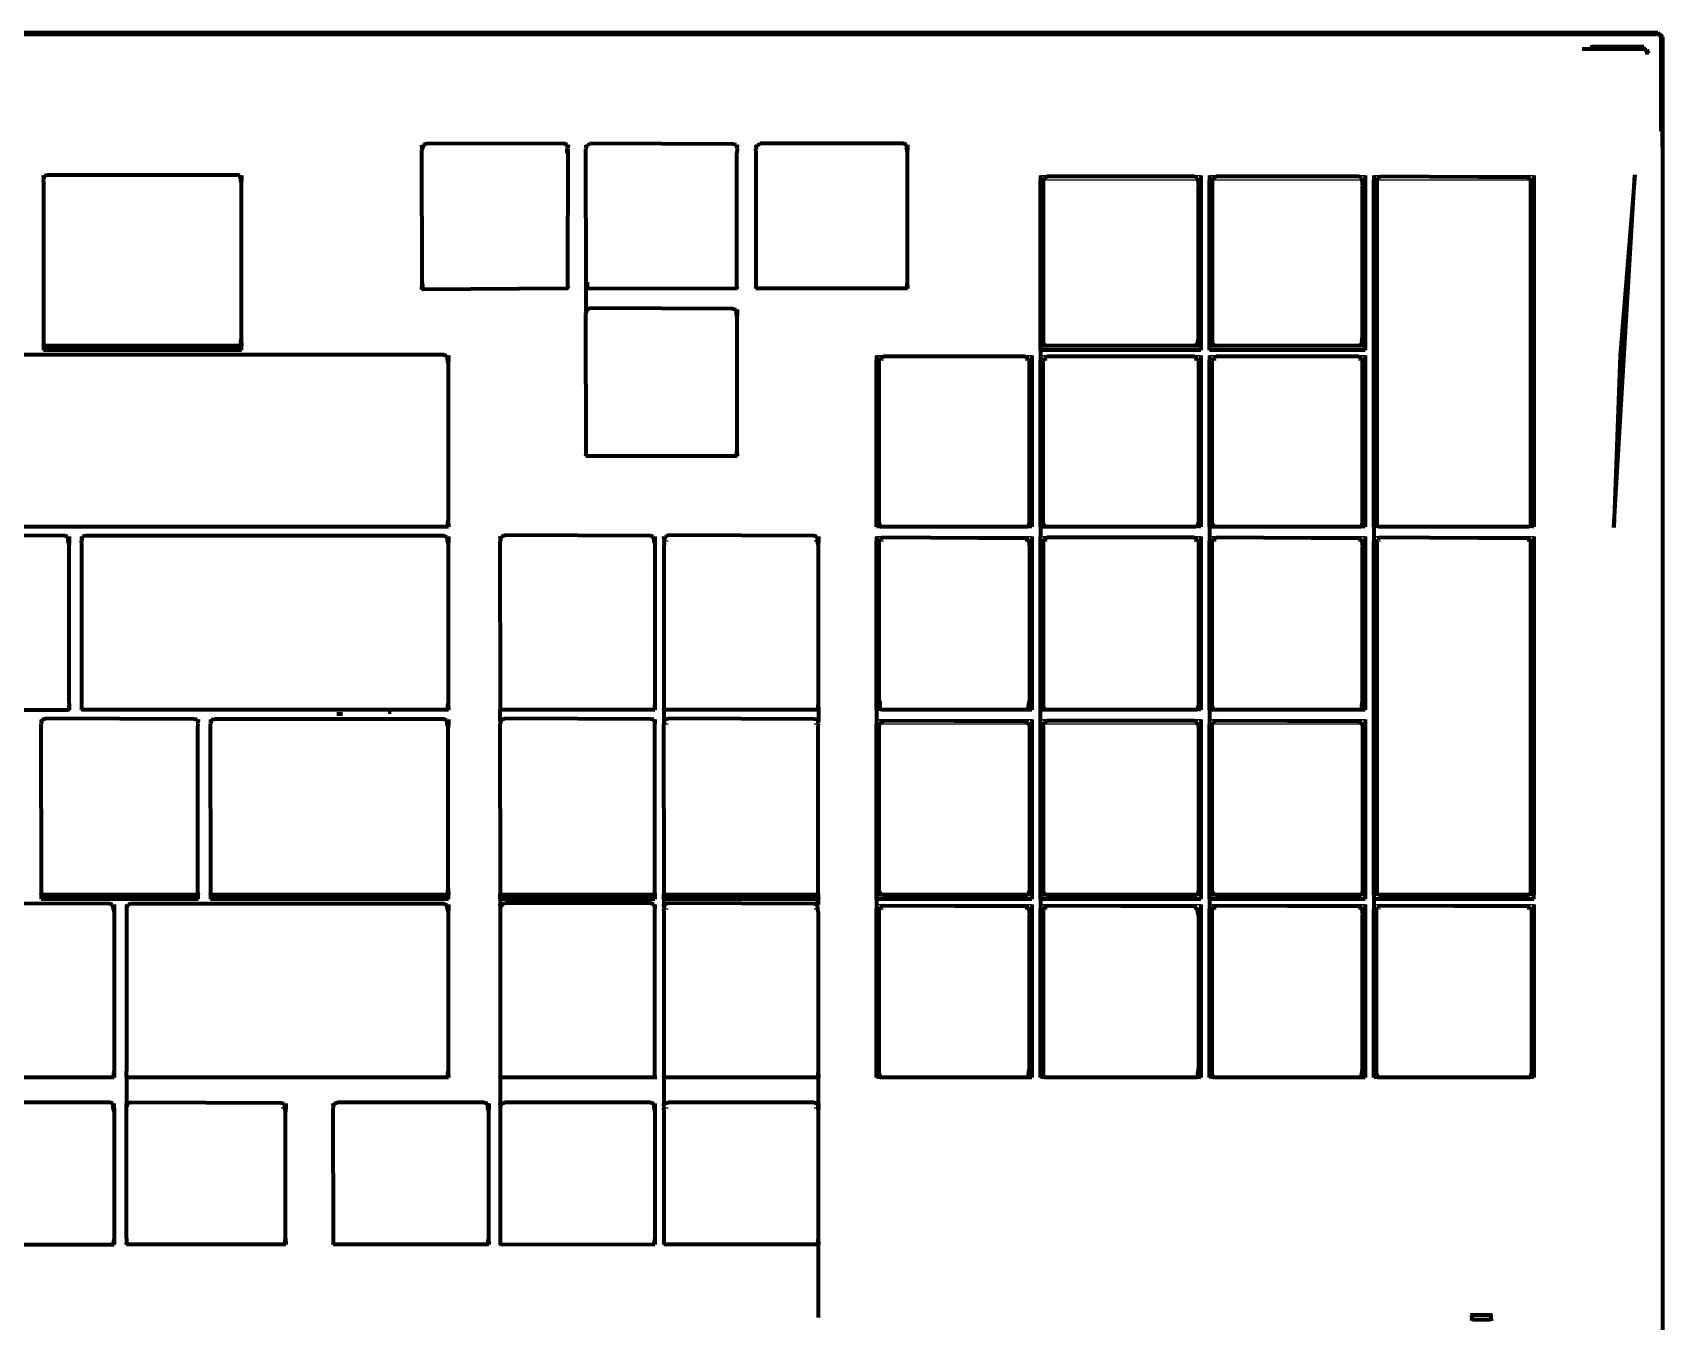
# Model space of a CAD drawing. Header units: millimetres. Extents: x 4307 to 31003, y 2809 to 20009.
# Drawn here: x 19142.6 to 19268.6, y 9512.6 to 9612.3 of the extents above; entities that cross this region are included whole.
import ezdxf

# ---------------------------------------------------------------- set-up
doc = ezdxf.new("R2010")
doc.units = ezdxf.units.MM
doc.layers.add('ProfileEdges', color=7, linetype='Continuous')

msp = doc.modelspace()

# ---------------------------------------------------------------- linework, layer by layer
for p, q in [((19268.36, 9611.96), (19268.2, 9612.12)), ((19268.36, 9611.96), (19268.36, 9604.68)), ((19268.47, 9611.82), (19268.36, 9611.96)), ((19268.47, 9611.82), (19268.47, 9603.5)), ((19267.19, 9611.2), (19267.49, 9610.81)), ((19267.49, 9610.81), (19267.54, 9610.82)), ((19267.52, 9611.02), (19267.54, 9610.82)), ((19267.54, 9610.78), (19267.54, 9610.82)), ((19172.66, 9603.6), (19172.79, 9603.59)), ((19172.82, 9603.61), (19173, 9603.61)), ((19183.63, 9603.63), (19183.89, 9603.63)), ((19183.89, 9603.63), (19183.98, 9603.63)), ((19185.35, 9603.63), (19185.44, 9603.63)), ((19196.7, 9603.63), (19196.96, 9603.63)), ((19196.96, 9603.63), (19197.05, 9603.63)), ((19198.49, 9603.63), (19198.58, 9603.63)), ((19198.49, 9603.3), (19198.58, 9603.3)), ((19209.88, 9603.63), (19210.14, 9603.63)), ((19210.14, 9603.63), (19210.22, 9603.63)), ((19210.14, 9603.3), (19210.22, 9603.3)), ((19143.41, 9601.25), (19143.49, 9601.26)), ((19143.41, 9600.92), (19143.49, 9600.92)), ((19158.58, 9601.24), (19158.71, 9601.25)), ((19158.63, 9600.92), (19158.71, 9600.92)), ((19220.51, 9601.25), (19232.9, 9601.25)), ((19220.51, 9600.92), (19220.73, 9600.92)), ((19220.73, 9600.92), (19232.66, 9600.92)), ((19232.66, 9600.92), (19232.9, 9600.92)), ((19233.58, 9601.25), (19245.6, 9601.25)), ((19233.58, 9600.92), (19233.8, 9600.92)), ((19233.8, 9600.92), (19245.36, 9600.92)), ((19245.36, 9600.92), (19245.6, 9600.92)), ((19246.29, 9601.25), (19258.65, 9601.25)), ((19246.29, 9600.92), (19246.54, 9600.92)), ((19246.54, 9600.92), (19258.39, 9600.92)), ((19258.39, 9600.92), (19258.65, 9600.92)), ((19185.35, 9590.89), (19185.44, 9590.89)), ((19185.44, 9590.89), (19196.7, 9590.93)), ((19196.96, 9590.89), (19197.05, 9590.89)), ((19196.96, 9590.55), (19197.05, 9590.55)), ((19174.38, 9587.34), (19174.53, 9587.34)), ((19174.59, 9587.32), (19174.72, 9587.34)), ((19174.63, 9587), (19174.72, 9587)), ((19207.83, 9587.34), (19219.83, 9587.34)), ((19207.83, 9587), (19208.06, 9587)), ((19208.06, 9587), (19208.35, 9587)), ((19219.31, 9587), (19219.61, 9587)), ((19219.61, 9587), (19219.83, 9587)), ((19220.51, 9587.34), (19232.9, 9587.34)), ((19220.51, 9587), (19220.76, 9587)), ((19220.76, 9587), (19221.03, 9587)), ((19232.39, 9587), (19232.68, 9587)), ((19232.68, 9587), (19232.9, 9587)), ((19233.58, 9587.34), (19245.6, 9587.34)), ((19233.58, 9587), (19233.83, 9587)), ((19233.83, 9587), (19234.1, 9587)), ((19245.09, 9587), (19245.38, 9587)), ((19245.38, 9587), (19245.6, 9587)), ((19133.46, 9573.34), (19145.06, 9573.38)), ((19145.27, 9573.32), (19145.4, 9573.34)), ((19145.4, 9573.01), (19145.31, 9573.01)), ((19146.34, 9573.34), (19146.42, 9573.34)), ((19146.34, 9573.01), (19146.42, 9573.01)), ((19174.59, 9573.32), (19174.72, 9573.34)), ((19174.63, 9573.01), (19174.72, 9573.01)), ((19178.73, 9573.34), (19178.81, 9573.34)), ((19178.81, 9573.34), (19190.35, 9573.38)), ((19190.56, 9573.32), (19190.69, 9573.34)), ((19190.61, 9573.01), (19190.69, 9573.01)), ((19191.38, 9573.34), (19191.5, 9573.32)), ((19191.38, 9573.01), (19191.72, 9573.01)), ((19191.54, 9573.34), (19203, 9573.38)), ((19203, 9573.01), (19203.27, 9573.01)), ((19203.21, 9573.32), (19203.34, 9573.34)), ((19203.27, 9573.01), (19203.34, 9573.01)), ((19207.83, 9573.34), (19219.83, 9573.34)), ((19207.83, 9573.01), (19208.06, 9573.01)), ((19208.06, 9573.01), (19208.35, 9573.01)), ((19219.31, 9573.01), (19219.59, 9573.01)), ((19219.59, 9573.01), (19219.83, 9573.01)), ((19220.51, 9573.34), (19232.9, 9573.34)), ((19220.51, 9573.01), (19220.73, 9573.01)), ((19220.73, 9573.01), (19221.03, 9573.01)), ((19232.39, 9573.01), (19232.68, 9573.01)), ((19232.68, 9573.01), (19232.9, 9573.01)), ((19233.58, 9573.34), (19245.6, 9573.34)), ((19233.58, 9573.01), (19233.8, 9573.01)), ((19233.8, 9573.01), (19234.1, 9573.01)), ((19245.09, 9573.01), (19245.36, 9573.01)), ((19245.36, 9573.01), (19245.6, 9573.01)), ((19246.29, 9573.34), (19258.65, 9573.34)), ((19246.29, 9573.01), (19246.56, 9573.01)), ((19246.72, 9573.01), (19246.8, 9573.01)), ((19258.13, 9573.01), (19258.39, 9573.01)), ((19258.39, 9573.01), (19258.65, 9573.01)), ((19143.23, 9559.17), (19143.31, 9559.17)), ((19143.31, 9559.17), (19155.03, 9559.21)), ((19155.28, 9559.17), (19155.37, 9559.17)), ((19155.28, 9558.84), (19155.37, 9558.84)), ((19156.31, 9559.17), (19156.4, 9559.17)), ((19174.59, 9559.15), (19174.72, 9559.17)), ((19174.63, 9558.84), (19174.72, 9558.84)), ((19178.73, 9559.17), (19178.81, 9559.17)), ((19178.81, 9559.17), (19190.35, 9559.21)), ((19190.6, 9558.84), (19190.69, 9558.84)), ((19190.61, 9559.17), (19190.69, 9559.17)), ((19191.38, 9559.17), (19191.46, 9559.17)), ((19191.38, 9558.84), (19191.72, 9558.84)), ((19191.46, 9559.17), (19203, 9559.21)), ((19203, 9558.84), (19203.34, 9558.84)), ((19203.26, 9559.17), (19203.34, 9559.17)), ((19207.83, 9559.17), (19219.83, 9559.17)), ((19207.83, 9558.84), (19208.06, 9558.84)), ((19208.06, 9558.84), (19219.61, 9558.84)), ((19219.61, 9558.84), (19219.83, 9558.84)), ((19220.51, 9559.17), (19232.9, 9559.17)), ((19220.51, 9558.84), (19220.73, 9558.84)), ((19220.73, 9558.84), (19232.68, 9558.84)), ((19232.68, 9558.84), (19232.9, 9558.84)), ((19233.58, 9559.17), (19245.6, 9559.17)), ((19233.58, 9558.84), (19233.8, 9558.84)), ((19233.8, 9558.84), (19245.38, 9558.84)), ((19245.38, 9558.84), (19245.6, 9558.84)), ((19148.54, 9544.88), (19148.69, 9544.88)), ((19148.75, 9544.86), (19148.88, 9544.88)), ((19149.81, 9544.88), (19149.94, 9544.86)), ((19150, 9544.88), (19150.15, 9544.88)), ((19174.38, 9544.88), (19174.53, 9544.88)), ((19174.59, 9544.86), (19174.72, 9544.88)), ((19178.73, 9544.88), (19178.85, 9544.86)), ((19190.35, 9544.88), (19190.61, 9544.88)), ((19190.61, 9544.88), (19190.69, 9544.88)), ((19191.38, 9544.88), (19191.46, 9544.88)), ((19191.46, 9544.88), (19191.72, 9544.88)), ((19203, 9544.88), (19203.15, 9544.88)), ((19203.21, 9544.86), (19203.34, 9544.88)), ((19203.32, 9545.75), (19203.34, 9545.63)), ((19203.34, 9544.88), (19203.34, 9544.54)), ((19207.83, 9544.88), (19219.83, 9544.88)), ((19220.51, 9544.88), (19232.9, 9544.88)), ((19233.58, 9544.88), (19245.6, 9544.88)), ((19246.29, 9544.88), (19258.65, 9544.88)), ((19148.88, 9544.54), (19148.79, 9544.54)), ((19174.63, 9544.54), (19174.72, 9544.54)), ((19190.61, 9544.54), (19190.69, 9544.54)), ((19191.38, 9544.54), (19191.72, 9544.54)), ((19203, 9544.54), (19203.27, 9544.54)), ((19203.27, 9544.54), (19203.34, 9544.54)), ((19203.34, 9544.54), (19203.32, 9544.24)), ((19207.83, 9544.54), (19208.06, 9544.54)), ((19208.06, 9544.54), (19208.35, 9544.54)), ((19219.31, 9544.54), (19219.59, 9544.54)), ((19219.59, 9544.54), (19219.83, 9544.54)), ((19220.51, 9544.54), (19220.73, 9544.54)), ((19220.73, 9544.54), (19221.03, 9544.54)), ((19232.39, 9544.54), (19232.62, 9544.54)), ((19232.62, 9544.54), (19232.9, 9544.54)), ((19233.58, 9544.54), (19233.8, 9544.54)), ((19233.8, 9544.54), (19234.1, 9544.54)), ((19245.09, 9544.54), (19245.36, 9544.54)), ((19245.36, 9544.54), (19245.6, 9544.54)), ((19246.29, 9544.54), (19246.51, 9544.54)), ((19246.51, 9544.54), (19246.56, 9544.54)), ((19246.72, 9544.54), (19246.8, 9544.54)), ((19258.13, 9544.54), (19258.43, 9544.54)), ((19258.43, 9544.54), (19258.65, 9544.54)), ((19136.89, 9529.48), (19148.79, 9529.48)), ((19148.79, 9529.48), (19148.88, 9529.48)), ((19149.81, 9529.48), (19149.89, 9529.48)), ((19149.89, 9529.48), (19161.79, 9529.52)), ((19162.01, 9529.47), (19162.14, 9529.48)), ((19165.8, 9529.48), (19165.89, 9529.48)), ((19165.89, 9529.48), (19177.75, 9529.48)), ((19177.75, 9529.48), (19177.84, 9529.48)), ((19178.73, 9529.48), (19178.81, 9529.48)), ((19178.81, 9529.48), (19190.61, 9529.48)), ((19190.61, 9529.48), (19190.69, 9529.48)), ((19191.38, 9529.48), (19191.46, 9529.48)), ((19191.46, 9529.48), (19203.26, 9529.48)), ((19203.26, 9529.48), (19203.34, 9529.48)), ((19148.79, 9529.15), (19148.88, 9529.15)), ((19161.79, 9529.15), (19162.06, 9529.15)), ((19162.06, 9529.15), (19162.14, 9529.15)), ((19177.75, 9529.15), (19177.84, 9529.15)), ((19190.6, 9529.15), (19190.69, 9529.15)), ((19191.38, 9529.15), (19191.72, 9529.15)), ((19203, 9529.15), (19203.29, 9529.15)), ((19203.29, 9529.15), (19203.34, 9529.15)), ((19253.92, 9513.26), (19253.86, 9513.18)), ((19255.36, 9513.18), (19255.29, 9513.26)), ((19253.82, 9513.08), (19255.36, 9513.08)), ((19255.42, 9513.08), (19255.36, 9513.08))]:
    msp.add_line(p, q)
at = {"layer": 'ProfileEdges', "lineweight": 211}
for p, q in [((18969.37, 9612.3), (19268.25, 9612.3)), ((18969.49, 9612.19), (19268.13, 9612.19)), ((19268.13, 9612.19), (19268.2, 9612.12)), ((19268.38, 9612.16), (19268.2, 9612.12)), ((19268.25, 9612.3), (19268.38, 9612.16)), ((19268.38, 9612.16), (19268.42, 9612.16)), ((19268.6, 9611.97), (19268.42, 9612.16)), ((19268.6, 9611.97), (19268.6, 9496.7)), ((19262.4, 9611.04), (19267.21, 9611.04)), ((19263.2, 9611.19), (19263.01, 9611.16)), ((19267.15, 9611.19), (19263.2, 9611.19)), ((19267.15, 9611.16), (19263.2, 9611.19)), ((19267.15, 9611.16), (19267.15, 9611.19)), ((19267.21, 9611.04), (19267.15, 9611.16)), ((19267.21, 9611.04), (19267.38, 9610.85)), ((19267.38, 9610.85), (19267.38, 9610.61)), ((19267.49, 9610.81), (19267.38, 9610.85)), ((19267.49, 9610.81), (19267.49, 9610.73)), ((19172.68, 9603.35), (19172.66, 9603.6)), ((19172.68, 9603.35), (19172.66, 9603.27)), ((19172.68, 9592.94), (19172.66, 9603.27)), ((19172.79, 9603.59), (19172.68, 9603.35)), ((19172.82, 9603.61), (19172.79, 9603.59)), ((19173, 9603.7), (19172.82, 9603.61)), ((19183.63, 9603.73), (19173, 9603.7)), ((19183.89, 9603.63), (19183.63, 9603.73)), ((19183.89, 9603.63), (19183.89, 9603.39)), ((19183.96, 9603.37), (19183.89, 9603.63)), ((19183.89, 9602.98), (19183.89, 9603.3)), ((19183.98, 9603.63), (19183.96, 9603.37)), ((19183.98, 9603.3), (19183.96, 9603.37)), ((19183.96, 9592.99), (19183.98, 9603.3)), ((19185.35, 9603.63), (19185.38, 9603.37)), ((19185.38, 9603.37), (19185.35, 9603.3)), ((19185.38, 9592.61), (19185.35, 9603.3)), ((19185.38, 9603.37), (19185.44, 9603.63)), ((19185.44, 9603.63), (19185.55, 9603.63)), ((19185.7, 9603.73), (19185.55, 9603.63)), ((19196.7, 9603.67), (19185.7, 9603.73)), ((19196.96, 9603.63), (19196.7, 9603.67)), ((19196.96, 9603.63), (19197.03, 9603.37)), ((19197.05, 9603.63), (19197.03, 9603.37)), ((19197.03, 9603.37), (19197.05, 9603.3)), ((19197.05, 9603.3), (19197.03, 9603)), ((19197.03, 9592.61), (19197.03, 9603)), ((19198.49, 9603.63), (19198.51, 9603.37)), ((19198.51, 9603.37), (19198.49, 9603.3)), ((19198.51, 9603), (19198.49, 9603.3)), ((19198.51, 9603.37), (19198.58, 9603.63)), ((19198.51, 9592.61), (19198.51, 9603)), ((19198.58, 9603.63), (19198.68, 9603.63)), ((19198.68, 9603.63), (19198.83, 9603.73)), ((19209.88, 9603.73), (19198.83, 9603.73)), ((19210.14, 9603.63), (19209.88, 9603.73)), ((19210.14, 9603.63), (19210.14, 9603.3)), ((19210.14, 9603.3), (19210.2, 9603)), ((19210.22, 9603.3), (19210.2, 9603)), ((19210.2, 9603), (19210.2, 9592.99)), ((19210.22, 9603.63), (19210.22, 9603.3)), ((19143.43, 9600.99), (19143.41, 9601.25)), ((19143.41, 9600.92), (19143.43, 9600.99)), ((19143.43, 9600.62), (19143.41, 9600.92)), ((19143.43, 9600.99), (19143.49, 9601.26)), ((19143.43, 9588.2), (19143.43, 9600.62)), ((19143.49, 9601.26), (19143.75, 9601.29)), ((19143.75, 9601.29), (19158.37, 9601.29)), ((19158.58, 9601.24), (19158.37, 9601.29)), ((19158.63, 9601.01), (19158.58, 9601.24)), ((19158.63, 9601.01), (19158.63, 9600.92)), ((19158.63, 9600.92), (19158.69, 9600.62)), ((19158.71, 9600.92), (19158.69, 9600.62)), ((19158.69, 9600.62), (19158.69, 9588.58)), ((19158.71, 9601.25), (19158.71, 9600.92)), ((19220.51, 9601.25), (19220.51, 9600.92)), ((19220.51, 9588.09), (19220.51, 9600.92)), ((19220.71, 9600.81), (19220.73, 9600.92)), ((19220.71, 9600.81), (19220.71, 9588.39)), ((19220.73, 9600.92), (19220.77, 9601.07)), ((19220.77, 9601.07), (19221.03, 9601.16)), ((19232.39, 9601.16), (19221.03, 9601.16)), ((19232.64, 9601.07), (19232.39, 9601.16)), ((19232.64, 9601.07), (19232.66, 9600.92)), ((19232.66, 9600.92), (19232.71, 9600.43)), ((19232.71, 9588.77), (19232.71, 9600.43)), ((19232.9, 9601.25), (19232.9, 9600.92)), ((19232.9, 9600.92), (19232.9, 9588.09)), ((19233.58, 9601.25), (19233.58, 9600.92)), ((19233.58, 9588.09), (19233.58, 9600.92)), ((19233.78, 9600.81), (19233.8, 9600.92)), ((19233.78, 9600.81), (19233.78, 9588.39)), ((19233.8, 9600.92), (19233.84, 9601.07)), ((19233.84, 9601.07), (19234.1, 9601.16)), ((19245.09, 9601.16), (19234.1, 9601.16)), ((19245.35, 9601.07), (19245.09, 9601.16)), ((19245.35, 9601.07), (19245.36, 9600.92)), ((19245.36, 9600.92), (19245.41, 9600.43)), ((19245.41, 9588.77), (19245.41, 9600.43)), ((19245.6, 9601.25), (19245.6, 9600.92)), ((19245.6, 9600.92), (19245.6, 9588.09)), ((19246.29, 9601.25), (19246.29, 9600.92)), ((19246.29, 9574.09), (19246.29, 9600.92)), ((19246.54, 9601.07), (19246.8, 9601.16)), ((19246.54, 9600.92), (19246.54, 9601.07)), ((19246.54, 9574.14), (19246.54, 9600.92)), ((19258.13, 9601.1), (19246.8, 9601.16)), ((19258.39, 9601.07), (19258.13, 9601.1)), ((19258.39, 9600.92), (19258.39, 9601.07)), ((19258.39, 9600.92), (19258.39, 9574.14)), ((19258.65, 9601.25), (19258.65, 9600.92)), ((19258.65, 9600.92), (19258.65, 9574.09)), ((19264.84, 9574.03), (19266.46, 9601.31)), ((19266.46, 9601.31), (19265.33, 9587.34)), ((19172.66, 9592.44), (19172.68, 9592.94)), ((19172.68, 9592.94), (19172.73, 9592.44)), ((19183.9, 9592.5), (19183.96, 9592.61)), ((19183.96, 9592.61), (19183.96, 9592.99)), ((19183.96, 9592.61), (19183.98, 9592.5)), ((19185.35, 9592.5), (19185.38, 9592.61)), ((19185.4, 9592.5), (19185.38, 9592.61)), ((19185.44, 9593), (19185.44, 9592.5)), ((19197.03, 9592.61), (19197, 9592.49)), ((19197.03, 9592.61), (19197.05, 9592.5)), ((19198.49, 9592.5), (19198.51, 9592.61)), ((19198.54, 9592.5), (19198.51, 9592.61)), ((19210.12, 9592.5), (19210.14, 9592.6)), ((19210.2, 9592.99), (19210.14, 9592.6)), ((19210.2, 9592.99), (19210.22, 9592.5)), ((19172.73, 9592.44), (19172.66, 9592.44)), ((19183.9, 9592.5), (19172.73, 9592.44)), ((19183.98, 9592.5), (19183.9, 9592.5)), ((19185.4, 9592.5), (19185.35, 9592.5)), ((19185.35, 9592.5), (19185.35, 9590.89)), ((19185.44, 9592.5), (19185.4, 9592.5)), ((19197, 9592.49), (19185.44, 9592.5)), ((19197.05, 9592.5), (19197, 9592.49)), ((19198.54, 9592.5), (19198.49, 9592.5)), ((19210.12, 9592.5), (19198.54, 9592.5)), ((19210.22, 9592.5), (19210.12, 9592.5)), ((19185.35, 9590.89), (19185.35, 9590.86)), ((19185.35, 9590.86), (19185.38, 9590.63)), ((19185.35, 9590.55), (19185.38, 9590.63)), ((19185.38, 9579.66), (19185.35, 9590.55)), ((19185.38, 9590.63), (19185.44, 9590.89)), ((19185.7, 9590.98), (19185.44, 9590.89)), ((19196.7, 9590.93), (19185.7, 9590.98)), ((19196.7, 9590.93), (19196.96, 9590.89)), ((19196.96, 9590.89), (19196.96, 9590.55)), ((19196.96, 9590.55), (19197.03, 9590.25)), ((19197.05, 9590.55), (19197.03, 9590.25)), ((19197.03, 9590.25), (19197.03, 9580.03)), ((19197.05, 9590.89), (19197.05, 9590.55)), ((19232.71, 9588.77), (19232.64, 9588.38)), ((19245.35, 9588.38), (19245.41, 9588.77)), ((19143.41, 9588.09), (19143.43, 9588.2)), ((19143.41, 9588.09), (19143.41, 9587.75)), ((19143.46, 9588.09), (19143.41, 9588.09)), ((19158.71, 9587.75), (19143.41, 9587.75)), ((19143.43, 9588.2), (19143.46, 9588.09)), ((19143.46, 9588.09), (19143.49, 9587.94)), ((19158.64, 9588.09), (19143.46, 9588.09)), ((19143.49, 9587.94), (19143.75, 9587.85)), ((19158.37, 9587.85), (19143.75, 9587.85)), ((19158.37, 9587.85), (19158.63, 9587.94)), ((19158.63, 9587.94), (19158.64, 9588.09)), ((19158.64, 9588.09), (19158.69, 9588.58)), ((19158.71, 9588.09), (19158.64, 9588.09)), ((19158.69, 9588.58), (19158.71, 9588.09)), ((19158.71, 9587.75), (19158.71, 9588.09)), ((19220.51, 9587.75), (19220.51, 9588.09)), ((19220.93, 9588.09), (19220.51, 9588.09)), ((19232.9, 9587.75), (19220.51, 9587.75)), ((19220.51, 9587.75), (19220.51, 9587.34)), ((19220.81, 9588.15), (19220.71, 9588.39)), ((19220.93, 9588.09), (19220.81, 9588.15)), ((19221.03, 9588.04), (19220.93, 9588.09)), ((19230.97, 9588.09), (19220.93, 9588.09)), ((19230.97, 9588.09), (19221.03, 9588.04)), ((19232.39, 9588.09), (19230.97, 9588.09)), ((19232.6, 9588.15), (19232.39, 9588.09)), ((19232.9, 9588.09), (19232.39, 9588.09)), ((19232.64, 9588.38), (19232.6, 9588.15)), ((19232.9, 9588.09), (19232.9, 9587.75)), ((19233.58, 9587.75), (19233.58, 9588.09)), ((19234, 9588.09), (19233.58, 9588.09)), ((19245.6, 9587.75), (19233.58, 9587.75)), ((19233.88, 9588.15), (19233.78, 9588.39)), ((19234, 9588.09), (19233.88, 9588.15)), ((19234.1, 9588.04), (19234, 9588.09)), ((19243.72, 9588.09), (19234, 9588.09)), ((19243.72, 9588.09), (19234.1, 9588.04)), ((19245.09, 9588.09), (19243.72, 9588.09)), ((19245.3, 9588.15), (19245.09, 9588.09)), ((19245.6, 9588.09), (19245.09, 9588.09)), ((19245.35, 9588.38), (19245.3, 9588.15)), ((19245.6, 9588.09), (19245.6, 9587.75)), ((19174.38, 9587.37), (19140.39, 9587.37)), ((19174.38, 9587.37), (19174.53, 9587.34)), ((19174.53, 9587.34), (19174.59, 9587.32)), ((19174.59, 9587.32), (19174.63, 9587.09)), ((19174.63, 9587.09), (19174.63, 9587)), ((19174.63, 9587), (19174.7, 9586.7)), ((19174.72, 9587), (19174.7, 9586.7)), ((19174.7, 9586.7), (19174.7, 9574.58)), ((19174.72, 9587.34), (19174.72, 9587)), ((19207.83, 9587.34), (19207.83, 9587)), ((19207.83, 9574.09), (19207.83, 9587)), ((19208.03, 9586.89), (19208.06, 9587)), ((19208.03, 9574.4), (19208.03, 9586.89)), ((19208.06, 9587), (19208.09, 9587.15)), ((19208.09, 9587.15), (19208.35, 9587.24)), ((19219.31, 9587.24), (19208.35, 9587.24)), ((19219.31, 9587.24), (19219.57, 9587.15)), ((19219.61, 9587), (19219.57, 9587.15)), ((19219.64, 9586.89), (19219.61, 9587)), ((19219.64, 9574.4), (19219.64, 9586.89)), ((19219.83, 9587.34), (19219.83, 9587)), ((19219.83, 9587), (19219.83, 9574.09)), ((19220.51, 9587.34), (19220.51, 9587)), ((19220.51, 9574.09), (19220.51, 9587)), ((19220.76, 9587), (19220.71, 9586.89)), ((19220.71, 9574.4), (19220.71, 9586.89)), ((19220.81, 9587.13), (19220.76, 9587)), ((19221.03, 9587.24), (19220.81, 9587.13)), ((19232.39, 9587.24), (19221.03, 9587.24)), ((19232.39, 9587.24), (19232.64, 9587.15)), ((19232.68, 9587), (19232.64, 9587.15)), ((19232.71, 9586.89), (19232.68, 9587)), ((19232.71, 9586.89), (19232.71, 9574.4)), ((19232.9, 9587.34), (19232.9, 9587)), ((19232.9, 9587), (19232.9, 9574.09)), ((19233.58, 9587.34), (19233.58, 9587)), ((19233.58, 9574.09), (19233.58, 9587)), ((19233.83, 9587), (19233.78, 9586.89)), ((19233.78, 9574.4), (19233.78, 9586.89)), ((19233.88, 9587.13), (19233.83, 9587)), ((19234.1, 9587.24), (19233.88, 9587.13)), ((19245.09, 9587.24), (19234.1, 9587.24)), ((19245.09, 9587.24), (19245.35, 9587.15)), ((19245.38, 9587), (19245.35, 9587.15)), ((19245.41, 9586.89), (19245.38, 9587)), ((19245.41, 9574.4), (19245.41, 9586.89)), ((19245.6, 9587.34), (19245.6, 9587)), ((19245.6, 9587), (19245.6, 9574.09)), ((19265.33, 9587.34), (19264.84, 9574.03)), ((19197.03, 9580.03), (19196.96, 9579.64)), ((19197.03, 9580.03), (19197.05, 9579.54)), ((19185.35, 9579.54), (19185.38, 9579.66)), ((19185.4, 9579.54), (19185.35, 9579.54)), ((19185.38, 9579.66), (19185.4, 9579.54)), ((19196.94, 9579.54), (19185.4, 9579.54)), ((19196.94, 9579.54), (19196.96, 9579.64)), ((19197.05, 9579.54), (19196.94, 9579.54)), ((19174.65, 9574.09), (19140.13, 9574.08)), ((19174.65, 9574.09), (19174.7, 9574.58)), ((19174.72, 9574.09), (19174.65, 9574.09)), ((19174.7, 9574.58), (19174.72, 9574.09)), ((19208.09, 9574.14), (19207.83, 9574.09)), ((19208.03, 9574.4), (19208.09, 9574.14)), ((19208.09, 9574.14), (19208.21, 9574.09)), ((19219.45, 9574.09), (19208.21, 9574.09)), ((19219.45, 9574.09), (19219.57, 9574.14)), ((19219.57, 9574.14), (19219.64, 9574.4)), ((19219.83, 9574.09), (19219.57, 9574.14)), ((19220.51, 9574.09), (19220.51, 9573.34)), ((19220.93, 9574.09), (19220.51, 9574.09)), ((19220.71, 9574.4), (19220.81, 9574.15)), ((19220.93, 9574.09), (19220.81, 9574.15)), ((19232.52, 9574.09), (19220.93, 9574.09)), ((19232.64, 9574.14), (19232.52, 9574.09)), ((19232.64, 9574.14), (19232.71, 9574.4)), ((19232.9, 9574.09), (19232.64, 9574.14)), ((19233.58, 9574.09), (19233.58, 9573.34)), ((19234, 9574.09), (19233.58, 9574.09)), ((19233.78, 9574.4), (19233.88, 9574.15)), ((19234, 9574.09), (19233.88, 9574.15)), ((19245.23, 9574.09), (19234, 9574.09)), ((19245.23, 9574.09), (19245.35, 9574.14)), ((19245.35, 9574.14), (19245.41, 9574.4)), ((19245.6, 9574.09), (19245.35, 9574.14)), ((19246.54, 9574.14), (19246.29, 9574.09)), ((19246.29, 9574.09), (19246.29, 9573.34)), ((19246.66, 9574.09), (19246.54, 9574.14)), ((19258.27, 9574.09), (19246.66, 9574.09)), ((19258.39, 9574.14), (19258.27, 9574.09)), ((19258.65, 9574.09), (19258.39, 9574.14)), ((19145.06, 9573.38), (19133.71, 9573.43)), ((19145.27, 9573.32), (19145.06, 9573.38)), ((19145.27, 9573.32), (19145.31, 9573.1)), ((19145.31, 9573.01), (19145.31, 9573.1)), ((19145.38, 9572.7), (19145.31, 9573.01)), ((19145.4, 9573.01), (19145.38, 9572.7)), ((19145.38, 9560.41), (19145.38, 9572.7)), ((19145.4, 9573.34), (19145.4, 9573.01)), ((19146.34, 9573.34), (19146.36, 9573.08)), ((19146.36, 9573.08), (19146.34, 9573.01)), ((19146.36, 9572.7), (19146.34, 9573.01)), ((19146.36, 9573.08), (19146.42, 9573.34)), ((19146.36, 9560.04), (19146.36, 9572.7)), ((19146.68, 9573.38), (19146.42, 9573.34)), ((19174.38, 9573.38), (19146.68, 9573.38)), ((19174.38, 9573.38), (19174.59, 9573.32)), ((19174.59, 9573.32), (19174.63, 9573.1)), ((19174.63, 9573.1), (19174.63, 9573.01)), ((19174.63, 9573.01), (19174.7, 9572.7)), ((19174.72, 9573.01), (19174.7, 9572.7)), ((19174.7, 9572.7), (19174.7, 9560.41)), ((19174.72, 9573.34), (19174.72, 9573.01)), ((19178.75, 9573.08), (19178.73, 9573.34)), ((19178.75, 9573.08), (19178.73, 9573.01)), ((19178.75, 9560.41), (19178.73, 9573.01)), ((19178.75, 9573.08), (19178.81, 9573.34)), ((19178.81, 9573.34), (19179.07, 9573.43)), ((19190.35, 9573.38), (19179.07, 9573.43)), ((19190.56, 9573.32), (19190.35, 9573.38)), ((19190.61, 9573.1), (19190.56, 9573.32)), ((19190.61, 9573.1), (19190.61, 9573.01)), ((19190.61, 9573.01), (19190.67, 9572.7)), ((19190.69, 9573.01), (19190.67, 9572.7)), ((19190.67, 9572.7), (19190.67, 9560.41)), ((19190.69, 9573.34), (19190.69, 9573.01)), ((19191.4, 9573.08), (19191.38, 9573.34)), ((19191.4, 9573.08), (19191.38, 9573.01)), ((19191.38, 9573.01), (19191.4, 9572.7)), ((19191.5, 9573.32), (19191.4, 9573.08)), ((19191.4, 9560.04), (19191.4, 9572.7)), ((19191.54, 9573.34), (19191.5, 9573.32)), ((19191.72, 9573.43), (19191.54, 9573.34)), ((19203, 9573.38), (19191.72, 9573.43)), ((19203.21, 9573.32), (19203, 9573.38)), ((19203.21, 9573.32), (19203.26, 9573.1)), ((19203.27, 9573.01), (19203.26, 9573.1)), ((19203.32, 9572.7), (19203.27, 9573.01)), ((19203.34, 9573.01), (19203.32, 9572.7)), ((19203.32, 9572.7), (19203.32, 9560.41)), ((19203.34, 9573.34), (19203.34, 9573.01)), ((19207.83, 9573.34), (19207.83, 9573.01)), ((19207.83, 9559.92), (19207.83, 9573.01)), ((19208.03, 9572.89), (19208.06, 9573.01)), ((19208.03, 9560.23), (19208.03, 9572.89)), ((19208.06, 9573.01), (19208.09, 9573.15)), ((19208.35, 9573.25), (19208.09, 9573.15)), ((19219.31, 9573.19), (19208.35, 9573.25)), ((19219.31, 9573.19), (19219.57, 9573.15)), ((19219.57, 9573.15), (19219.59, 9573.01)), ((19219.59, 9573.01), (19219.64, 9572.52)), ((19219.64, 9572.52), (19219.64, 9560.6)), ((19219.83, 9573.34), (19219.83, 9573.01)), ((19219.83, 9573.01), (19219.83, 9559.92)), ((19220.51, 9573.01), (19220.51, 9573.34)), ((19220.51, 9559.92), (19220.51, 9573.01)), ((19220.71, 9572.89), (19220.73, 9573.01)), ((19220.71, 9572.89), (19220.71, 9560.23)), ((19220.73, 9573.01), (19220.77, 9573.15)), ((19220.77, 9573.15), (19221.03, 9573.25)), ((19232.39, 9573.25), (19221.03, 9573.25)), ((19232.39, 9573.25), (19232.64, 9573.15)), ((19232.68, 9573.01), (19232.64, 9573.15)), ((19232.71, 9572.89), (19232.68, 9573.01)), ((19232.71, 9572.89), (19232.71, 9560.23)), ((19232.9, 9573.34), (19232.9, 9573.01)), ((19232.9, 9573.01), (19232.9, 9559.92)), ((19233.58, 9573.34), (19233.58, 9573.01)), ((19233.58, 9559.92), (19233.58, 9573.01)), ((19233.78, 9572.89), (19233.8, 9573.01)), ((19233.78, 9560.23), (19233.78, 9572.89)), ((19233.8, 9573.01), (19233.84, 9573.15)), ((19233.84, 9573.15), (19234.1, 9573.25)), ((19245.09, 9573.19), (19234.1, 9573.25)), ((19245.35, 9573.15), (19245.09, 9573.19)), ((19245.35, 9573.15), (19245.36, 9573.01)), ((19245.36, 9573.01), (19245.41, 9572.52)), ((19245.41, 9560.6), (19245.41, 9572.52)), ((19245.6, 9573.34), (19245.6, 9573.01)), ((19245.6, 9573.01), (19245.6, 9559.92)), ((19246.29, 9573.34), (19246.29, 9573.01)), ((19246.29, 9545.63), (19246.29, 9573.01)), ((19246.8, 9573.25), (19246.54, 9573.15)), ((19246.56, 9573.01), (19246.54, 9573.15)), ((19246.54, 9572.91), (19246.56, 9573.01)), ((19246.54, 9545.67), (19246.54, 9572.91)), ((19258.13, 9573.19), (19246.8, 9573.25)), ((19258.39, 9573.15), (19258.13, 9573.19)), ((19258.39, 9573.01), (19258.39, 9573.15)), ((19258.39, 9573.01), (19258.39, 9545.67)), ((19258.65, 9573.34), (19258.65, 9573.01)), ((19258.65, 9573.01), (19258.65, 9545.63)), ((19145.33, 9559.9), (19133.45, 9559.92)), ((19145.38, 9560.41), (19145.33, 9559.9)), ((19145.4, 9559.92), (19145.33, 9559.9)), ((19145.38, 9560.41), (19145.4, 9559.92)), ((19146.34, 9559.92), (19146.36, 9560.04)), ((19146.41, 9559.92), (19146.34, 9559.92)), ((19146.36, 9560.04), (19146.41, 9559.92)), ((19174.65, 9559.92), (19146.41, 9559.92)), ((19170.29, 9559.74), (19170.06, 9559.74)), ((19174.65, 9559.92), (19174.7, 9560.41)), ((19174.72, 9559.92), (19174.65, 9559.92)), ((19174.7, 9560.41), (19174.72, 9559.92)), ((19178.73, 9559.92), (19178.75, 9560.04)), ((19178.73, 9559.17), (19178.73, 9559.92)), ((19178.8, 9559.92), (19178.73, 9559.92)), ((19178.75, 9560.04), (19178.75, 9560.41)), ((19178.8, 9559.92), (19178.75, 9560.04)), ((19190.62, 9559.92), (19178.8, 9559.92)), ((19190.67, 9560.41), (19190.62, 9559.92)), ((19190.69, 9559.92), (19190.62, 9559.92)), ((19190.67, 9560.41), (19190.69, 9559.92)), ((19191.38, 9559.92), (19191.4, 9560.04)), ((19191.45, 9559.92), (19191.38, 9559.92)), ((19191.38, 9559.92), (19191.38, 9559.17)), ((19191.4, 9560.04), (19191.45, 9559.92)), ((19203.27, 9559.92), (19191.45, 9559.92)), ((19203.32, 9560.41), (19203.27, 9559.92)), ((19203.34, 9559.92), (19203.27, 9559.92)), ((19203.32, 9560.41), (19203.34, 9559.92)), ((19203.34, 9559.92), (19203.34, 9559.17)), ((19208.09, 9559.97), (19207.83, 9559.92)), ((19207.83, 9559.92), (19207.83, 9559.17)), ((19208.03, 9560.23), (19208.09, 9559.97)), ((19208.09, 9560.62), (19208.09, 9559.97)), ((19208.21, 9559.92), (19208.09, 9559.97)), ((19217.95, 9559.92), (19208.21, 9559.92)), ((19219.31, 9559.93), (19217.95, 9559.92)), ((19219.53, 9559.98), (19219.31, 9559.93)), ((19219.83, 9559.92), (19219.31, 9559.93)), ((19219.57, 9560.21), (19219.53, 9559.98)), ((19219.57, 9560.21), (19219.64, 9560.6)), ((19220.93, 9559.92), (19220.51, 9559.92)), ((19220.51, 9559.17), (19220.51, 9559.92)), ((19220.81, 9559.98), (19220.71, 9560.23)), ((19220.93, 9559.92), (19220.81, 9559.98)), ((19232.52, 9559.92), (19220.93, 9559.92)), ((19232.52, 9559.92), (19232.64, 9559.97)), ((19232.64, 9559.97), (19232.71, 9560.23)), ((19232.9, 9559.92), (19232.64, 9559.97)), ((19233.58, 9559.92), (19233.58, 9559.17)), ((19234, 9559.92), (19233.58, 9559.92)), ((19233.88, 9559.98), (19233.78, 9560.23)), ((19234, 9559.92), (19233.88, 9559.98)), ((19243.72, 9559.92), (19234, 9559.92)), ((19245.09, 9559.93), (19243.72, 9559.92)), ((19245.3, 9559.98), (19245.09, 9559.93)), ((19245.6, 9559.92), (19245.09, 9559.93)), ((19245.35, 9560.21), (19245.3, 9559.98)), ((19245.35, 9560.21), (19245.41, 9560.6)), ((19143.23, 9559.17), (19143.25, 9558.91)), ((19143.25, 9558.91), (19143.23, 9558.84)), ((19143.25, 9545.75), (19143.23, 9558.84)), ((19143.25, 9558.91), (19143.31, 9559.17)), ((19143.31, 9559.17), (19143.57, 9559.26)), ((19155.03, 9559.21), (19143.57, 9559.26)), ((19155.28, 9559.17), (19155.03, 9559.21)), ((19155.28, 9559.17), (19155.35, 9558.91)), ((19155.37, 9559.17), (19155.35, 9558.91)), ((19155.37, 9558.84), (19155.35, 9558.91)), ((19155.35, 9558.53), (19155.37, 9558.84)), ((19155.35, 9545.75), (19155.35, 9558.53)), ((19156.31, 9559.17), (19156.34, 9558.91)), ((19156.34, 9558.91), (19156.31, 9558.84)), ((19156.34, 9545.75), (19156.31, 9558.84)), ((19156.34, 9558.91), (19156.4, 9559.17)), ((19156.4, 9559.17), (19156.66, 9559.21)), ((19174.38, 9559.21), (19156.66, 9559.21)), ((19166.52, 9559.59), (19166.1, 9559.59)), ((19174.38, 9559.21), (19174.59, 9559.15)), ((19174.63, 9558.93), (19174.59, 9559.15)), ((19174.63, 9558.84), (19174.63, 9558.93)), ((19174.7, 9558.53), (19174.63, 9558.84)), ((19174.72, 9558.84), (19174.7, 9558.53)), ((19174.7, 9546.12), (19174.7, 9558.53)), ((19174.72, 9559.17), (19174.72, 9558.84)), ((19178.75, 9558.91), (19178.73, 9559.17)), ((19178.73, 9558.84), (19178.75, 9558.91)), ((19178.75, 9545.75), (19178.73, 9558.84)), ((19178.75, 9558.91), (19178.81, 9559.17)), ((19178.81, 9559.17), (19179.07, 9559.26)), ((19190.35, 9559.21), (19179.07, 9559.26)), ((19190.61, 9559.17), (19190.35, 9559.21)), ((19190.61, 9559.17), (19190.67, 9558.91)), ((19190.69, 9559.17), (19190.67, 9558.91)), ((19190.67, 9558.91), (19190.69, 9558.84)), ((19190.67, 9558.53), (19190.69, 9558.84)), ((19190.67, 9545.75), (19190.67, 9558.53)), ((19191.38, 9559.17), (19191.38, 9559.11)), ((19191.38, 9559.11), (19191.4, 9558.91)), ((19191.38, 9558.84), (19191.4, 9558.91)), ((19191.4, 9545.75), (19191.38, 9558.84)), ((19191.4, 9558.91), (19191.46, 9559.17)), ((19191.46, 9559.17), (19191.72, 9559.26)), ((19203, 9559.21), (19191.72, 9559.26)), ((19203.26, 9559.17), (19203, 9559.21)), ((19203.26, 9559.17), (19203.32, 9558.91)), ((19203.34, 9559.17), (19203.32, 9558.91)), ((19203.34, 9558.84), (19203.32, 9558.91)), ((19203.32, 9558.53), (19203.34, 9558.84)), ((19203.32, 9545.75), (19203.32, 9558.53)), ((19207.83, 9559.17), (19207.83, 9558.84)), ((19207.83, 9545.63), (19207.83, 9558.84)), ((19208.06, 9558.84), (19208.03, 9558.72)), ((19208.03, 9545.93), (19208.03, 9558.72)), ((19208.09, 9558.98), (19208.06, 9558.84)), ((19208.09, 9558.98), (19208.35, 9559.08)), ((19219.31, 9559.02), (19208.35, 9559.08)), ((19219.57, 9558.98), (19219.31, 9559.02)), ((19219.61, 9558.84), (19219.57, 9558.98)), ((19219.64, 9558.72), (19219.61, 9558.84)), ((19219.64, 9558.72), (19219.64, 9545.93)), ((19219.83, 9559.17), (19219.83, 9558.84)), ((19219.83, 9558.84), (19219.83, 9545.63)), ((19220.51, 9558.84), (19220.51, 9559.17)), ((19220.51, 9545.63), (19220.51, 9558.84)), ((19220.71, 9558.72), (19220.73, 9558.84)), ((19220.71, 9558.72), (19220.71, 9545.93)), ((19220.73, 9558.84), (19220.77, 9558.98)), ((19220.77, 9558.98), (19221.03, 9559.08)), ((19232.39, 9559.08), (19221.03, 9559.08)), ((19232.64, 9558.98), (19232.39, 9559.08)), ((19232.68, 9558.84), (19232.64, 9558.98)), ((19232.71, 9558.72), (19232.68, 9558.84)), ((19232.71, 9558.72), (19232.71, 9545.93)), ((19232.9, 9559.17), (19232.9, 9558.84)), ((19232.9, 9558.84), (19232.9, 9545.63)), ((19233.58, 9559.17), (19233.58, 9558.84)), ((19233.58, 9545.63), (19233.58, 9558.84)), ((19233.78, 9558.72), (19233.8, 9558.84)), ((19233.78, 9545.93), (19233.78, 9558.72)), ((19233.8, 9558.84), (19233.84, 9558.98)), ((19234.1, 9559.08), (19233.84, 9558.98)), ((19245.09, 9559.02), (19234.1, 9559.08)), ((19245.35, 9558.98), (19245.09, 9559.02)), ((19245.38, 9558.84), (19245.35, 9558.98)), ((19245.41, 9558.72), (19245.38, 9558.84)), ((19245.41, 9558.72), (19245.41, 9545.93)), ((19245.6, 9559.17), (19245.6, 9558.84)), ((19245.6, 9558.84), (19245.6, 9545.63)), ((19174.65, 9545.63), (19174.7, 9546.12)), ((19174.7, 9546.12), (19174.72, 9545.63)), ((19208.13, 9545.69), (19208.03, 9545.93)), ((19219.57, 9545.67), (19219.64, 9545.93)), ((19220.81, 9545.69), (19220.71, 9545.93)), ((19232.71, 9545.93), (19232.64, 9545.67)), ((19233.88, 9545.69), (19233.78, 9545.93)), ((19245.41, 9545.93), (19245.35, 9545.67)), ((19148.54, 9544.92), (19137.15, 9544.97)), ((19143.23, 9545.63), (19143.25, 9545.75)), ((19143.23, 9545.63), (19143.23, 9545.3)), ((19143.3, 9545.63), (19143.23, 9545.63)), ((19155.37, 9545.3), (19143.23, 9545.3)), ((19143.3, 9545.63), (19143.25, 9545.75)), ((19143.36, 9545.5), (19143.3, 9545.63)), ((19155.32, 9545.63), (19143.3, 9545.63)), ((19143.57, 9545.39), (19143.36, 9545.5)), ((19155.03, 9545.39), (19143.57, 9545.39)), ((19148.69, 9544.88), (19148.54, 9544.92)), ((19148.75, 9544.86), (19148.69, 9544.88)), ((19148.79, 9544.63), (19148.75, 9544.86)), ((19148.79, 9544.63), (19148.79, 9544.54)), ((19148.88, 9544.88), (19148.88, 9544.54)), ((19149.81, 9544.88), (19149.83, 9544.62)), ((19149.83, 9544.62), (19149.81, 9544.54)), ((19149.94, 9544.86), (19149.83, 9544.62)), ((19150, 9544.88), (19149.94, 9544.86)), ((19150.15, 9544.92), (19150, 9544.88)), ((19174.38, 9544.92), (19150.15, 9544.92)), ((19155.03, 9545.39), (19155.28, 9545.49)), ((19155.32, 9545.63), (19155.28, 9545.49)), ((19155.35, 9545.75), (19155.32, 9545.63)), ((19155.37, 9545.63), (19155.32, 9545.63)), ((19155.35, 9545.75), (19155.37, 9545.63)), ((19155.37, 9545.3), (19155.37, 9545.63)), ((19156.31, 9545.63), (19156.34, 9545.75)), ((19156.31, 9545.63), (19156.31, 9545.3)), ((19156.36, 9545.63), (19156.31, 9545.63)), ((19174.72, 9545.3), (19156.31, 9545.3)), ((19156.34, 9545.75), (19156.36, 9545.63)), ((19156.36, 9545.63), (19156.4, 9545.49)), ((19174.65, 9545.63), (19156.36, 9545.63)), ((19156.66, 9545.45), (19156.4, 9545.49)), ((19174.38, 9545.45), (19156.66, 9545.45)), ((19174.38, 9545.45), (19174.63, 9545.49)), ((19174.38, 9544.92), (19174.53, 9544.88)), ((19174.53, 9544.88), (19174.59, 9544.86)), ((19174.63, 9544.63), (19174.59, 9544.86)), ((19174.63, 9545.49), (19174.65, 9545.63)), ((19174.63, 9544.63), (19174.63, 9544.54)), ((19174.72, 9545.63), (19174.65, 9545.63)), ((19174.72, 9545.3), (19174.72, 9545.63)), ((19174.72, 9544.88), (19174.72, 9544.54)), ((19178.73, 9545.63), (19178.75, 9545.75)), ((19178.73, 9545.3), (19178.73, 9545.63)), ((19178.8, 9545.63), (19178.73, 9545.63)), ((19190.69, 9545.3), (19178.73, 9545.3)), ((19178.73, 9545.3), (19178.73, 9544.88)), ((19178.75, 9544.62), (19178.73, 9544.88)), ((19178.8, 9545.63), (19178.75, 9545.75)), ((19178.75, 9544.62), (19178.85, 9544.86)), ((19178.75, 9531.62), (19178.75, 9544.62)), ((19178.85, 9545.5), (19178.8, 9545.63)), ((19190.64, 9545.63), (19178.8, 9545.63)), ((19179.07, 9545.39), (19178.85, 9545.5)), ((19178.85, 9544.86), (19178.92, 9544.88)), ((19179.07, 9544.97), (19178.92, 9544.88)), ((19190.35, 9545.39), (19179.07, 9545.39)), ((19190.35, 9544.97), (19179.07, 9544.97)), ((19190.61, 9545.49), (19190.35, 9545.39)), ((19190.61, 9544.88), (19190.35, 9544.97)), ((19190.64, 9545.63), (19190.61, 9545.49)), ((19190.61, 9544.88), (19190.67, 9544.62)), ((19190.67, 9545.75), (19190.64, 9545.63)), ((19190.69, 9545.63), (19190.64, 9545.63)), ((19190.64, 9545.63), (19190.69, 9545.36)), ((19190.67, 9545.75), (19190.69, 9545.63)), ((19190.69, 9544.88), (19190.67, 9544.62)), ((19190.67, 9544.62), (19190.69, 9544.54)), ((19190.69, 9545.63), (19190.69, 9545.36)), ((19190.69, 9545.36), (19190.69, 9545.3)), ((19191.38, 9545.63), (19191.4, 9545.75)), ((19191.38, 9545.3), (19191.38, 9545.63)), ((19191.43, 9545.63), (19191.38, 9545.63)), ((19203.34, 9545.3), (19191.38, 9545.3)), ((19191.38, 9545.3), (19191.38, 9544.88)), ((19191.38, 9544.78), (19191.38, 9544.88)), ((19191.38, 9544.78), (19191.4, 9544.62)), ((19191.4, 9544.62), (19191.38, 9544.54)), ((19191.4, 9545.75), (19191.43, 9545.63)), ((19191.4, 9544.62), (19191.46, 9544.88)), ((19191.43, 9545.63), (19191.46, 9545.49)), ((19203.29, 9545.63), (19191.43, 9545.63)), ((19191.46, 9545.49), (19191.72, 9545.39)), ((19191.72, 9544.97), (19191.46, 9544.88)), ((19203, 9545.39), (19191.72, 9545.39)), ((19203, 9544.92), (19191.72, 9544.97)), ((19203.26, 9545.49), (19203, 9545.39)), ((19203.15, 9544.88), (19203, 9544.92)), ((19203.21, 9544.86), (19203.15, 9544.88)), ((19203.26, 9545.49), (19203.21, 9544.86)), ((19203.21, 9544.86), (19203.26, 9544.63)), ((19203.29, 9545.63), (19203.26, 9545.49)), ((19203.26, 9544.63), (19203.27, 9544.54)), ((19203.32, 9545.75), (19203.29, 9545.63)), ((19203.29, 9545.63), (19203.34, 9545.3)), ((19203.34, 9545.63), (19203.29, 9545.63)), ((19203.34, 9545.3), (19203.34, 9545.63)), ((19203.34, 9544.88), (19203.34, 9545.3)), ((19207.83, 9545.3), (19207.83, 9545.63)), ((19208.25, 9545.63), (19207.83, 9545.63)), ((19219.83, 9545.3), (19207.83, 9545.3)), ((19207.83, 9545.3), (19207.83, 9544.88)), ((19207.83, 9544.88), (19207.83, 9544.54)), ((19208.09, 9544.69), (19208.06, 9544.54)), ((19208.35, 9544.78), (19208.09, 9544.69)), ((19208.25, 9545.63), (19208.13, 9545.69)), ((19208.35, 9545.58), (19208.25, 9545.63)), ((19219.45, 9545.63), (19208.25, 9545.63)), ((19219.31, 9545.58), (19208.35, 9545.58)), ((19219.31, 9544.73), (19208.35, 9544.78)), ((19219.31, 9545.58), (19219.45, 9545.63)), ((19219.31, 9544.73), (19219.57, 9544.69)), ((19219.45, 9545.63), (19219.57, 9545.67)), ((19219.83, 9545.63), (19219.57, 9545.67)), ((19219.57, 9544.69), (19219.59, 9544.54)), ((19219.83, 9545.63), (19219.83, 9545.3)), ((19219.83, 9544.88), (19219.83, 9544.54)), ((19220.51, 9545.3), (19220.51, 9545.63)), ((19220.93, 9545.63), (19220.51, 9545.63)), ((19232.9, 9545.3), (19220.51, 9545.3)), ((19220.51, 9545.3), (19220.51, 9544.88)), ((19220.51, 9544.88), (19220.51, 9544.54)), ((19220.73, 9544.54), (19220.77, 9544.69)), ((19220.77, 9544.69), (19221.03, 9544.78)), ((19220.93, 9545.63), (19220.81, 9545.69)), ((19221.03, 9545.58), (19220.93, 9545.63)), ((19232.52, 9545.63), (19220.93, 9545.63)), ((19232.39, 9545.58), (19221.03, 9545.58)), ((19232.39, 9544.73), (19221.03, 9544.78)), ((19232.39, 9545.58), (19232.52, 9545.63)), ((19232.6, 9544.67), (19232.39, 9544.73)), ((19232.52, 9545.63), (19232.64, 9545.67)), ((19232.62, 9544.54), (19232.6, 9544.67)), ((19232.9, 9545.63), (19232.64, 9545.67)), ((19232.9, 9545.63), (19232.9, 9545.3)), ((19232.9, 9544.88), (19232.9, 9544.54)), ((19233.58, 9545.3), (19233.58, 9545.63)), ((19234, 9545.63), (19233.58, 9545.63)), ((19245.6, 9545.3), (19233.58, 9545.3)), ((19233.58, 9545.3), (19233.58, 9544.88)), ((19233.58, 9544.88), (19233.58, 9544.54)), ((19233.84, 9544.69), (19233.8, 9544.54)), ((19233.84, 9544.69), (19234.1, 9544.78)), ((19234, 9545.63), (19233.88, 9545.69)), ((19234.1, 9545.58), (19234, 9545.63)), ((19245.23, 9545.63), (19234, 9545.63)), ((19245.09, 9545.58), (19234.1, 9545.58)), ((19245.09, 9544.73), (19234.1, 9544.78)), ((19245.09, 9545.58), (19245.23, 9545.63)), ((19245.09, 9544.73), (19245.35, 9544.69)), ((19245.23, 9545.63), (19245.35, 9545.67)), ((19245.6, 9545.63), (19245.35, 9545.67)), ((19245.35, 9544.69), (19245.36, 9544.54)), ((19245.6, 9545.63), (19245.6, 9545.3)), ((19245.6, 9544.88), (19245.6, 9544.54)), ((19246.54, 9545.67), (19246.29, 9545.63)), ((19246.29, 9545.63), (19246.29, 9545.3)), ((19258.65, 9545.3), (19246.29, 9545.3)), ((19246.29, 9545.3), (19246.29, 9544.88)), ((19246.29, 9544.88), (19246.29, 9544.54)), ((19246.51, 9544.54), (19246.54, 9544.69)), ((19246.66, 9545.63), (19246.54, 9545.67)), ((19246.8, 9544.78), (19246.54, 9544.69)), ((19246.8, 9545.58), (19246.66, 9545.63)), ((19258.27, 9545.63), (19246.66, 9545.63)), ((19258.13, 9545.58), (19246.8, 9545.58)), ((19258.13, 9544.73), (19246.8, 9544.78)), ((19258.27, 9545.63), (19258.13, 9545.58)), ((19258.39, 9544.69), (19258.13, 9544.73)), ((19258.39, 9545.67), (19258.27, 9545.63)), ((19258.65, 9545.63), (19258.39, 9545.67)), ((19258.39, 9544.69), (19258.43, 9544.54)), ((19258.65, 9545.3), (19258.65, 9545.63)), ((19258.65, 9544.88), (19258.65, 9544.54)), ((19148.79, 9544.54), (19148.86, 9544.24)), ((19148.88, 9544.54), (19148.86, 9544.24)), ((19148.86, 9544.24), (19148.86, 9531.99)), ((19149.81, 9544.54), (19149.83, 9531.99)), ((19174.63, 9544.54), (19174.7, 9544.24)), ((19174.72, 9544.54), (19174.7, 9544.24)), ((19174.7, 9544.24), (19174.7, 9531.99)), ((19190.67, 9544.24), (19190.69, 9544.54)), ((19190.67, 9531.62), (19190.67, 9544.24)), ((19191.4, 9544.24), (19191.38, 9544.54)), ((19191.4, 9531.62), (19191.4, 9544.24)), ((19203.27, 9544.54), (19203.32, 9544.24)), ((19203.32, 9544.24), (19203.32, 9531.99)), ((19207.83, 9531.5), (19207.83, 9544.54)), ((19208.06, 9544.54), (19208.03, 9544.43)), ((19208.03, 9531.8), (19208.03, 9544.43)), ((19219.59, 9544.54), (19219.64, 9544.05)), ((19219.64, 9532.18), (19219.64, 9544.05)), ((19219.83, 9544.54), (19219.83, 9531.5)), ((19220.51, 9531.5), (19220.51, 9544.54)), ((19220.71, 9544.43), (19220.73, 9544.54)), ((19220.71, 9544.43), (19220.71, 9531.8)), ((19232.64, 9544.45), (19232.62, 9544.54)), ((19232.71, 9544.05), (19232.64, 9544.45)), ((19232.71, 9544.05), (19232.71, 9532.18)), ((19232.9, 9544.54), (19232.9, 9531.5)), ((19233.58, 9531.5), (19233.58, 9544.54)), ((19233.8, 9544.54), (19233.78, 9544.43)), ((19233.78, 9531.8), (19233.78, 9544.43)), ((19245.36, 9544.54), (19245.41, 9544.05)), ((19245.41, 9532.18), (19245.41, 9544.05)), ((19245.6, 9544.54), (19245.6, 9531.5)), ((19246.29, 9531.5), (19246.29, 9544.54)), ((19246.48, 9544.43), (19246.51, 9544.54)), ((19246.48, 9531.8), (19246.48, 9544.43)), ((19258.43, 9544.54), (19258.46, 9544.43)), ((19258.46, 9544.43), (19258.46, 9531.8)), ((19258.65, 9544.54), (19258.65, 9531.5)), ((19219.57, 9531.79), (19219.64, 9532.18)), ((19232.64, 9531.54), (19232.71, 9532.18)), ((19245.35, 9531.79), (19245.41, 9532.18)), ((19148.81, 9531.5), (19136.88, 9531.5)), ((19148.81, 9531.5), (19148.86, 9531.99)), ((19148.88, 9531.5), (19148.81, 9531.5)), ((19148.86, 9531.99), (19148.88, 9531.5)), ((19149.81, 9531.5), (19149.83, 9531.62)), ((19149.88, 9531.5), (19149.81, 9531.5)), ((19149.81, 9531.5), (19149.81, 9529.48)), ((19149.83, 9531.62), (19149.83, 9531.99)), ((19149.88, 9531.5), (19149.83, 9531.62)), ((19174.65, 9531.5), (19149.88, 9531.5)), ((19174.65, 9531.5), (19174.7, 9531.99)), ((19174.72, 9531.5), (19174.65, 9531.5)), ((19174.7, 9531.99), (19174.72, 9531.5)), ((19178.73, 9531.5), (19178.75, 9531.62)), ((19178.73, 9531.5), (19178.73, 9529.48)), ((19178.78, 9531.5), (19178.73, 9531.5)), ((19178.75, 9531.62), (19178.78, 9531.5)), ((19190.64, 9531.5), (19178.78, 9531.5)), ((19190.67, 9531.62), (19190.64, 9531.5)), ((19190.69, 9531.5), (19190.64, 9531.5)), ((19190.67, 9531.62), (19190.69, 9531.5)), ((19190.69, 9531.5), (19190.69, 9531.37)), ((19191.38, 9531.5), (19191.4, 9531.62)), ((19191.38, 9531.5), (19191.38, 9529.48)), ((19191.43, 9531.5), (19191.38, 9531.5)), ((19191.4, 9531.62), (19191.43, 9531.5)), ((19203.27, 9531.49), (19191.43, 9531.5)), ((19203.32, 9531.99), (19203.27, 9531.49)), ((19203.34, 9531.5), (19203.27, 9531.49)), ((19203.32, 9531.99), (19203.34, 9531.5)), ((19203.34, 9529.48), (19203.34, 9531.5)), ((19208.09, 9531.54), (19207.83, 9531.5)), ((19208.03, 9531.8), (19208.09, 9531.54)), ((19208.09, 9531.54), (19208.21, 9531.5)), ((19217.95, 9531.5), (19208.21, 9531.5)), ((19219.31, 9531.51), (19217.95, 9531.5)), ((19219.53, 9531.56), (19219.31, 9531.51)), ((19219.83, 9531.5), (19219.31, 9531.51)), ((19219.57, 9531.79), (19219.53, 9531.56)), ((19220.77, 9531.54), (19220.51, 9531.5)), ((19220.77, 9531.54), (19220.71, 9531.8)), ((19220.77, 9531.54), (19220.89, 9531.5)), ((19232.52, 9531.5), (19220.89, 9531.5)), ((19232.52, 9531.5), (19232.64, 9531.54)), ((19232.9, 9531.5), (19232.64, 9531.54)), ((19233.84, 9531.54), (19233.58, 9531.5)), ((19233.84, 9531.54), (19233.78, 9531.8)), ((19233.84, 9531.54), (19233.96, 9531.5)), ((19243.72, 9531.5), (19233.96, 9531.5)), ((19245.09, 9531.51), (19243.72, 9531.5)), ((19245.3, 9531.56), (19245.09, 9531.51)), ((19245.6, 9531.5), (19245.09, 9531.51)), ((19245.3, 9531.56), (19245.35, 9531.79)), ((19246.54, 9531.54), (19246.29, 9531.5)), ((19246.48, 9531.8), (19246.54, 9531.54)), ((19246.54, 9531.54), (19246.66, 9531.5)), ((19258.27, 9531.5), (19246.66, 9531.5)), ((19258.27, 9531.5), (19258.39, 9531.54)), ((19258.39, 9531.54), (19258.46, 9531.8)), ((19258.65, 9531.5), (19258.39, 9531.54)), ((19148.54, 9529.57), (19137.15, 9529.57)), ((19148.79, 9529.48), (19148.54, 9529.57)), ((19148.79, 9529.15), (19148.79, 9529.48)), ((19148.88, 9529.15), (19148.88, 9529.48)), ((19149.83, 9529.22), (19149.81, 9529.48)), ((19149.89, 9529.48), (19149.83, 9529.22)), ((19150.15, 9529.57), (19149.89, 9529.48)), ((19161.79, 9529.52), (19150.15, 9529.57)), ((19162.01, 9529.47), (19161.79, 9529.52)), ((19162.14, 9529.48), (19162.14, 9529.15)), ((19165.82, 9529.22), (19165.8, 9529.48)), ((19165.82, 9529.22), (19165.89, 9529.48)), ((19165.89, 9529.48), (19166.14, 9529.57)), ((19177.49, 9529.57), (19166.14, 9529.57)), ((19177.49, 9529.57), (19177.75, 9529.48)), ((19177.75, 9529.48), (19177.75, 9529.15)), ((19177.84, 9529.48), (19177.84, 9529.15)), ((19178.75, 9529.22), (19178.73, 9529.48)), ((19178.75, 9529.22), (19178.81, 9529.48)), ((19178.81, 9529.48), (19179.07, 9529.57)), ((19190.35, 9529.57), (19179.07, 9529.57)), ((19190.35, 9529.57), (19190.61, 9529.48)), ((19190.61, 9529.48), (19190.6, 9529.15)), ((19190.69, 9529.48), (19190.69, 9529.15)), ((19191.38, 9529.27), (19191.46, 9529.48)), ((19191.38, 9529.27), (19191.38, 9529.48)), ((19191.46, 9529.48), (19191.72, 9529.57)), ((19203, 9529.57), (19191.72, 9529.57)), ((19203, 9529.57), (19203.26, 9529.48)), ((19203.26, 9529.48), (19203.29, 9529.15)), ((19203.34, 9529.48), (19203.34, 9529.15)), ((19148.86, 9528.85), (19148.79, 9529.15)), ((19148.88, 9529.15), (19148.86, 9528.85)), ((19148.86, 9528.85), (19148.86, 9519.07)), ((19149.81, 9529.15), (19149.83, 9529.22)), ((19149.83, 9519.07), (19149.81, 9529.15)), ((19162.01, 9529.47), (19162.05, 9529.24)), ((19162.06, 9529.15), (19162.05, 9529.24)), ((19162.11, 9528.85), (19162.06, 9529.15)), ((19162.14, 9529.15), (19162.11, 9528.85)), ((19162.11, 9519.07), (19162.11, 9528.85)), ((19165.8, 9529.15), (19165.82, 9529.22)), ((19165.82, 9519.07), (19165.8, 9529.15)), ((19177.75, 9529.15), (19177.81, 9528.85)), ((19177.84, 9529.15), (19177.81, 9528.85)), ((19177.81, 9528.85), (19177.81, 9519.07)), ((19178.75, 9518.7), (19178.75, 9529.22)), ((19190.6, 9529.15), (19190.67, 9528.85)), ((19190.69, 9529.15), (19190.67, 9528.85)), ((19190.67, 9528.85), (19190.67, 9519.07)), ((19191.38, 9529.27), (19191.4, 9529.22)), ((19191.4, 9529.22), (19191.38, 9529.15)), ((19191.4, 9528.85), (19191.38, 9529.15)), ((19191.4, 9518.7), (19191.4, 9528.85)), ((19203.29, 9529.15), (19203.32, 9528.85)), ((19203.34, 9529.15), (19203.32, 9528.85)), ((19203.32, 9528.85), (19203.32, 9519.07)), ((19136.86, 9518.58), (19148.77, 9518.58)), ((19148.77, 9518.58), (19148.79, 9518.68)), ((19148.77, 9518.58), (19148.88, 9518.58)), ((19148.86, 9519.07), (19148.79, 9518.68)), ((19148.86, 9519.07), (19148.88, 9518.58)), ((19149.81, 9518.58), (19149.83, 9518.7)), ((19149.88, 9518.58), (19149.81, 9518.58)), ((19149.83, 9519.07), (19149.83, 9518.7)), ((19149.88, 9518.58), (19149.83, 9518.7)), ((19162.06, 9518.58), (19149.88, 9518.58)), ((19162.06, 9518.58), (19162.11, 9519.07)), ((19162.14, 9518.58), (19162.06, 9518.58)), ((19162.11, 9519.07), (19162.14, 9518.58)), ((19165.8, 9518.58), (19165.82, 9518.7)), ((19165.85, 9518.58), (19165.8, 9518.58)), ((19165.82, 9518.7), (19165.82, 9519.07)), ((19165.85, 9518.58), (19165.82, 9518.7)), ((19177.73, 9518.58), (19165.85, 9518.58)), ((19177.73, 9518.58), (19177.75, 9518.68)), ((19177.84, 9518.58), (19177.73, 9518.58)), ((19177.81, 9519.07), (19177.75, 9518.68)), ((19177.81, 9519.07), (19177.84, 9518.58)), ((19178.73, 9518.58), (19178.75, 9518.7)), ((19178.78, 9518.57), (19178.73, 9518.58)), ((19178.78, 9518.57), (19178.75, 9518.7)), ((19190.59, 9518.58), (19178.78, 9518.57)), ((19190.59, 9518.58), (19190.61, 9518.68)), ((19190.69, 9518.58), (19190.59, 9518.58)), ((19190.67, 9519.07), (19190.61, 9518.68)), ((19190.67, 9519.07), (19190.69, 9518.58)), ((19191.38, 9518.58), (19191.4, 9518.7)), ((19191.43, 9518.58), (19191.38, 9518.58)), ((19191.43, 9518.58), (19191.4, 9518.7)), ((19203.24, 9518.58), (19191.43, 9518.58)), ((19203.24, 9518.58), (19203.26, 9518.68)), ((19203.34, 9518.58), (19203.24, 9518.58)), ((19203.32, 9519.07), (19203.26, 9518.68)), ((19203.32, 9519.07), (19203.34, 9518.58)), ((19203.34, 9512.95), (19203.34, 9518.58)), ((19253.81, 9513.13), (19253.86, 9513.18)), ((19253.82, 9513.08), (19253.81, 9513.13)), ((19255.36, 9513.13), (19253.81, 9513.13)), ((19255.36, 9513.13), (19255.36, 9513.18)), ((19255.42, 9513.13), (19255.36, 9513.13)), ((19255.36, 9513.08), (19255.36, 9513.13)), ((19253.82, 9513.08), (19253.86, 9512.87)), ((19253.86, 9512.87), (19253.86, 9512.83)), ((19253.86, 9512.7), (19253.86, 9512.83)), ((19253.86, 9512.83), (19253.92, 9512.75)), ((19255.29, 9512.75), (19253.92, 9512.75)), ((19255.36, 9512.83), (19255.29, 9512.75)), ((19255.36, 9512.83), (19255.36, 9513.08)), ((19255.36, 9512.83), (19255.36, 9512.67))]:
    msp.add_line(p, q, dxfattribs=at)

doc.saveas('drawing.dxf')
